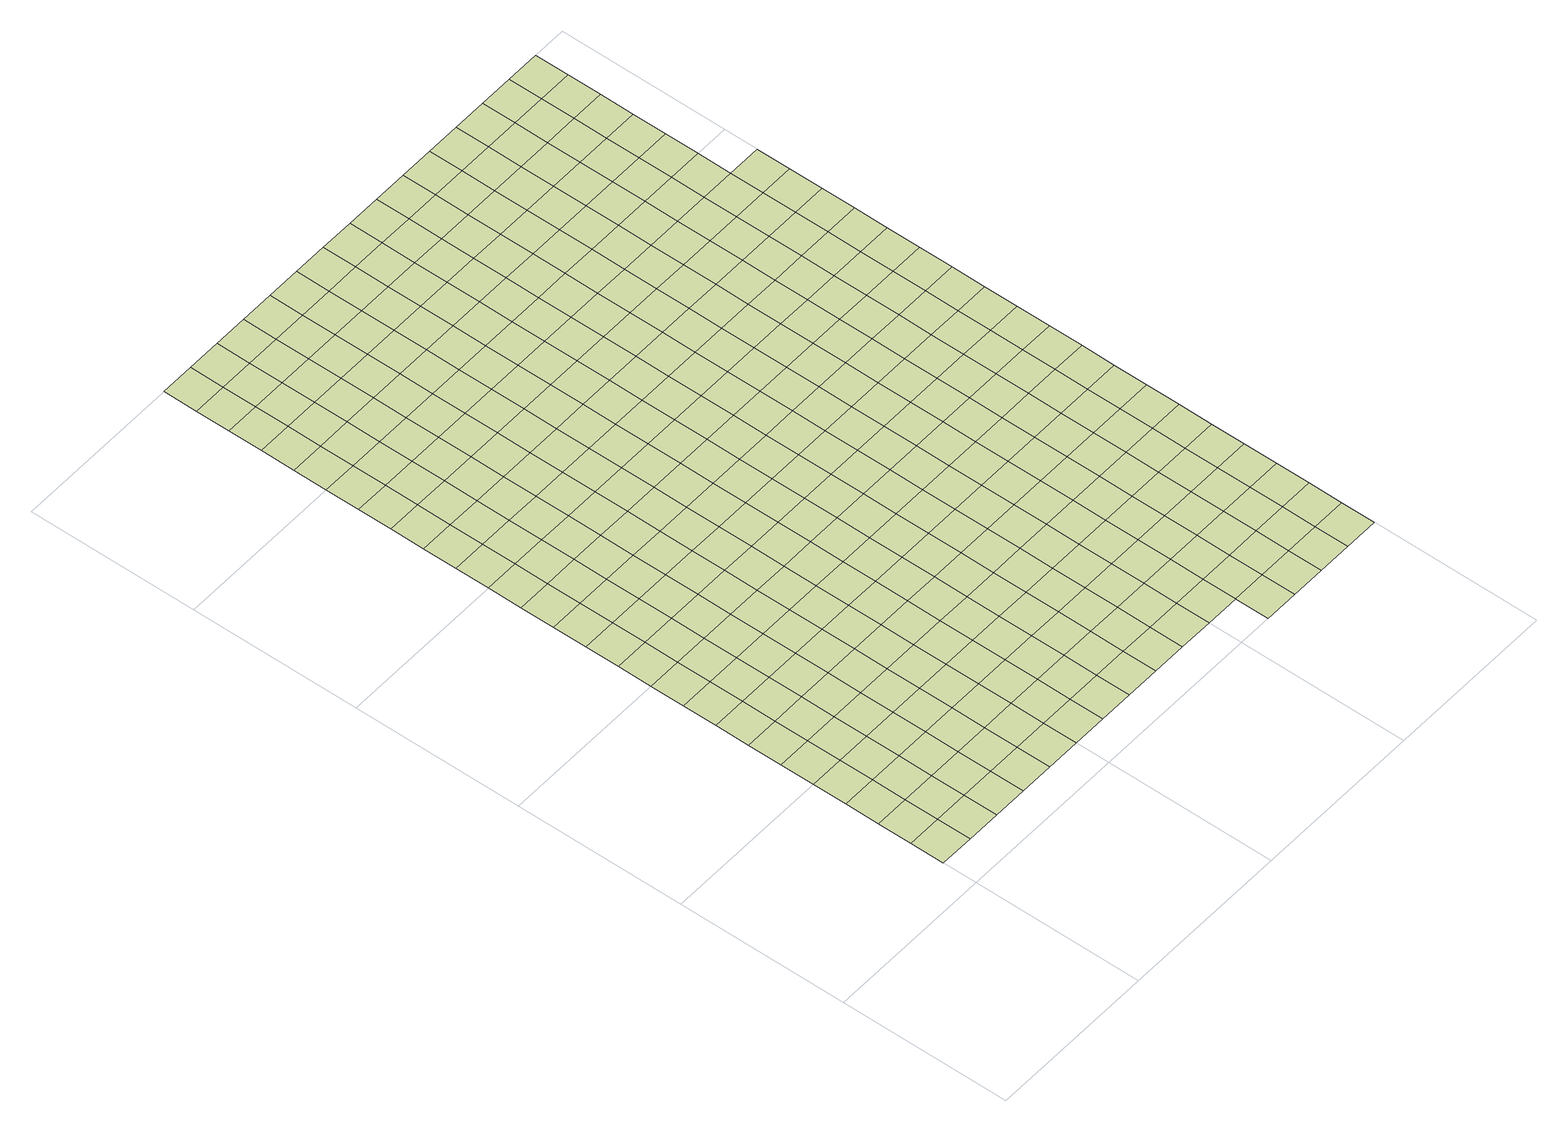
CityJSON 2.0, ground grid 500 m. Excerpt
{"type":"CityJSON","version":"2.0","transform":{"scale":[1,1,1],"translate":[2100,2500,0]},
"CityObjects":{
"landuse1":{"type":"LandUse","geometry":[{"type":"MultiSurface","lod":"2","boundaries":[[[0,1,2,3]]]}]},
"landuse2":{"type":"LandUse","geometry":[{"type":"MultiSurface","lod":"2","boundaries":[[[3,2,4,5]]]}]},
"landuse3":{"type":"LandUse","geometry":[{"type":"MultiSurface","lod":"2","boundaries":[[[5,4,6,7]]]}]},
"landuse4":{"type":"LandUse","geometry":[{"type":"MultiSurface","lod":"2","boundaries":[[[7,6,8,9]]]}]},
"landuse5":{"type":"LandUse","geometry":[{"type":"MultiSurface","lod":"2","boundaries":[[[1,10,11,2]]]}]},
"landuse6":{"type":"LandUse","geometry":[{"type":"MultiSurface","lod":"2","boundaries":[[[9,8,12,13]]]}]},
"landuse7":{"type":"LandUse","geometry":[{"type":"MultiSurface","lod":"2","boundaries":[[[2,11,14,4]]]}]},
"landuse8":{"type":"LandUse","geometry":[{"type":"MultiSurface","lod":"2","boundaries":[[[13,12,15,16]]]}]},
"landuse9":{"type":"LandUse","geometry":[{"type":"MultiSurface","lod":"2","boundaries":[[[4,14,17,6]]]}]},
"landuse10":{"type":"LandUse","geometry":[{"type":"MultiSurface","lod":"2","boundaries":[[[16,15,18,19]]]}]},
"landuse11":{"type":"LandUse","geometry":[{"type":"MultiSurface","lod":"2","boundaries":[[[6,17,20,8]]]}]},
"landuse12":{"type":"LandUse","geometry":[{"type":"MultiSurface","lod":"2","boundaries":[[[10,21,22,11]]]}]},
"landuse13":{"type":"LandUse","geometry":[{"type":"MultiSurface","lod":"2","boundaries":[[[19,18,23,24]]]}]},
"landuse14":{"type":"LandUse","geometry":[{"type":"MultiSurface","lod":"2","boundaries":[[[8,20,25,12]]]}]},
"landuse15":{"type":"LandUse","geometry":[{"type":"MultiSurface","lod":"2","boundaries":[[[11,22,26,14]]]}]},
"landuse16":{"type":"LandUse","geometry":[{"type":"MultiSurface","lod":"2","boundaries":[[[24,23,27,28]]]}]},
"landuse17":{"type":"LandUse","geometry":[{"type":"MultiSurface","lod":"2","boundaries":[[[12,25,29,15]]]}]},
"landuse18":{"type":"LandUse","geometry":[{"type":"MultiSurface","lod":"2","boundaries":[[[14,26,30,17]]]}]},
"landuse19":{"type":"LandUse","geometry":[{"type":"MultiSurface","lod":"2","boundaries":[[[28,27,31,32]]]}]},
"landuse20":{"type":"LandUse","geometry":[{"type":"MultiSurface","lod":"2","boundaries":[[[15,29,33,18]]]}]},
"landuse21":{"type":"LandUse","geometry":[{"type":"MultiSurface","lod":"2","boundaries":[[[17,30,34,20]]]}]},
"landuse22":{"type":"LandUse","geometry":[{"type":"MultiSurface","lod":"2","boundaries":[[[32,31,35,36]]]}]},
"landuse23":{"type":"LandUse","geometry":[{"type":"MultiSurface","lod":"2","boundaries":[[[21,37,38,22]]]}]},
"landuse24":{"type":"LandUse","geometry":[{"type":"MultiSurface","lod":"2","boundaries":[[[18,33,39,23]]]}]},
"landuse25":{"type":"LandUse","geometry":[{"type":"MultiSurface","lod":"2","boundaries":[[[20,34,40,25]]]}]},
"landuse26":{"type":"LandUse","geometry":[{"type":"MultiSurface","lod":"2","boundaries":[[[36,35,41,42]]]}]},
"landuse27":{"type":"LandUse","geometry":[{"type":"MultiSurface","lod":"2","boundaries":[[[22,38,43,26]]]}]},
"landuse28":{"type":"LandUse","geometry":[{"type":"MultiSurface","lod":"2","boundaries":[[[23,39,44,27]]]}]},
"landuse29":{"type":"LandUse","geometry":[{"type":"MultiSurface","lod":"2","boundaries":[[[25,40,45,29]]]}]},
"landuse30":{"type":"LandUse","geometry":[{"type":"MultiSurface","lod":"2","boundaries":[[[42,41,46,47]]]}]},
"landuse31":{"type":"LandUse","geometry":[{"type":"MultiSurface","lod":"2","boundaries":[[[26,43,48,30]]]}]},
"landuse32":{"type":"LandUse","geometry":[{"type":"MultiSurface","lod":"2","boundaries":[[[27,44,49,31]]]}]},
"landuse33":{"type":"LandUse","geometry":[{"type":"MultiSurface","lod":"2","boundaries":[[[29,45,50,33]]]}]},
"landuse34":{"type":"LandUse","geometry":[{"type":"MultiSurface","lod":"2","boundaries":[[[47,46,51,52]]]}]},
"landuse35":{"type":"LandUse","geometry":[{"type":"MultiSurface","lod":"2","boundaries":[[[30,48,53,34]]]}]},
"landuse36":{"type":"LandUse","geometry":[{"type":"MultiSurface","lod":"2","boundaries":[[[31,49,54,35]]]}]},
"landuse37":{"type":"LandUse","geometry":[{"type":"MultiSurface","lod":"2","boundaries":[[[37,55,56,38]]]}]},
"landuse38":{"type":"LandUse","geometry":[{"type":"MultiSurface","lod":"2","boundaries":[[[33,50,57,39]]]}]},
"landuse39":{"type":"LandUse","geometry":[{"type":"MultiSurface","lod":"2","boundaries":[[[52,51,58,59]]]}]},
"landuse40":{"type":"LandUse","geometry":[{"type":"MultiSurface","lod":"2","boundaries":[[[34,53,60,40]]]}]},
"landuse41":{"type":"LandUse","geometry":[{"type":"MultiSurface","lod":"2","boundaries":[[[35,54,61,41]]]}]},
"landuse42":{"type":"LandUse","geometry":[{"type":"MultiSurface","lod":"2","boundaries":[[[38,56,62,43]]]}]},
"landuse43":{"type":"LandUse","geometry":[{"type":"MultiSurface","lod":"2","boundaries":[[[39,57,63,44]]]}]},
"landuse44":{"type":"LandUse","geometry":[{"type":"MultiSurface","lod":"2","boundaries":[[[59,58,64,65]]]}]},
"landuse45":{"type":"LandUse","geometry":[{"type":"MultiSurface","lod":"2","boundaries":[[[40,60,66,45]]]}]},
"landuse46":{"type":"LandUse","geometry":[{"type":"MultiSurface","lod":"2","boundaries":[[[41,61,67,46]]]}]},
"landuse47":{"type":"LandUse","geometry":[{"type":"MultiSurface","lod":"2","boundaries":[[[43,62,68,48]]]}]},
"landuse48":{"type":"LandUse","geometry":[{"type":"MultiSurface","lod":"2","boundaries":[[[44,63,69,49]]]}]},
"landuse49":{"type":"LandUse","geometry":[{"type":"MultiSurface","lod":"2","boundaries":[[[65,64,70,71]]]}]},
"landuse50":{"type":"LandUse","geometry":[{"type":"MultiSurface","lod":"2","boundaries":[[[45,66,72,50]]]}]},
"landuse51":{"type":"LandUse","geometry":[{"type":"MultiSurface","lod":"2","boundaries":[[[46,67,73,51]]]}]},
"landuse52":{"type":"LandUse","geometry":[{"type":"MultiSurface","lod":"2","boundaries":[[[48,68,74,53]]]}]},
"landuse53":{"type":"LandUse","geometry":[{"type":"MultiSurface","lod":"2","boundaries":[[[49,69,75,54]]]}]},
"landuse54":{"type":"LandUse","geometry":[{"type":"MultiSurface","lod":"2","boundaries":[[[55,76,77,56]]]}]},
"landuse55":{"type":"LandUse","geometry":[{"type":"MultiSurface","lod":"2","boundaries":[[[71,70,78,79]]]}]},
"landuse56":{"type":"LandUse","geometry":[{"type":"MultiSurface","lod":"2","boundaries":[[[50,72,80,57]]]}]},
"landuse57":{"type":"LandUse","geometry":[{"type":"MultiSurface","lod":"2","boundaries":[[[51,73,81,58]]]}]},
"landuse58":{"type":"LandUse","geometry":[{"type":"MultiSurface","lod":"2","boundaries":[[[53,74,82,60]]]}]},
"landuse59":{"type":"LandUse","geometry":[{"type":"MultiSurface","lod":"2","boundaries":[[[54,75,83,61]]]}]},
"landuse60":{"type":"LandUse","geometry":[{"type":"MultiSurface","lod":"2","boundaries":[[[56,77,84,62]]]}]},
"landuse61":{"type":"LandUse","geometry":[{"type":"MultiSurface","lod":"2","boundaries":[[[79,78,85,86]]]}]},
"landuse62":{"type":"LandUse","geometry":[{"type":"MultiSurface","lod":"2","boundaries":[[[57,80,87,63]]]}]},
"landuse63":{"type":"LandUse","geometry":[{"type":"MultiSurface","lod":"2","boundaries":[[[58,81,88,64]]]}]},
"landuse64":{"type":"LandUse","geometry":[{"type":"MultiSurface","lod":"2","boundaries":[[[60,82,89,66]]]}]},
"landuse65":{"type":"LandUse","geometry":[{"type":"MultiSurface","lod":"2","boundaries":[[[61,83,90,67]]]}]},
"landuse66":{"type":"LandUse","geometry":[{"type":"MultiSurface","lod":"2","boundaries":[[[62,84,91,68]]]}]},
"landuse67":{"type":"LandUse","geometry":[{"type":"MultiSurface","lod":"2","boundaries":[[[86,85,92,93]]]}]},
"landuse68":{"type":"LandUse","geometry":[{"type":"MultiSurface","lod":"2","boundaries":[[[63,87,94,69]]]}]},
"landuse69":{"type":"LandUse","geometry":[{"type":"MultiSurface","lod":"2","boundaries":[[[64,88,95,70]]]}]},
"landuse70":{"type":"LandUse","geometry":[{"type":"MultiSurface","lod":"2","boundaries":[[[66,89,96,72]]]}]},
"landuse71":{"type":"LandUse","geometry":[{"type":"MultiSurface","lod":"2","boundaries":[[[67,90,97,73]]]}]},
"landuse72":{"type":"LandUse","geometry":[{"type":"MultiSurface","lod":"2","boundaries":[[[68,91,98,74]]]}]},
"landuse73":{"type":"LandUse","geometry":[{"type":"MultiSurface","lod":"2","boundaries":[[[93,92,99,100]]]}]},
"landuse74":{"type":"LandUse","geometry":[{"type":"MultiSurface","lod":"2","boundaries":[[[69,94,101,75]]]}]},
"landuse75":{"type":"LandUse","geometry":[{"type":"MultiSurface","lod":"2","boundaries":[[[76,102,103,77]]]}]},
"landuse76":{"type":"LandUse","geometry":[{"type":"MultiSurface","lod":"2","boundaries":[[[70,95,104,78]]]}]},
"landuse77":{"type":"LandUse","geometry":[{"type":"MultiSurface","lod":"2","boundaries":[[[72,96,105,80]]]}]},
"landuse78":{"type":"LandUse","geometry":[{"type":"MultiSurface","lod":"2","boundaries":[[[73,97,106,81]]]}]},
"landuse79":{"type":"LandUse","geometry":[{"type":"MultiSurface","lod":"2","boundaries":[[[74,98,107,82]]]}]},
"landuse80":{"type":"LandUse","geometry":[{"type":"MultiSurface","lod":"2","boundaries":[[[100,99,108,109]]]}]},
"landuse81":{"type":"LandUse","geometry":[{"type":"MultiSurface","lod":"2","boundaries":[[[75,101,110,83]]]}]},
"landuse82":{"type":"LandUse","geometry":[{"type":"MultiSurface","lod":"2","boundaries":[[[77,103,111,84]]]}]},
"landuse83":{"type":"LandUse","geometry":[{"type":"MultiSurface","lod":"2","boundaries":[[[78,104,112,85]]]}]},
"landuse84":{"type":"LandUse","geometry":[{"type":"MultiSurface","lod":"2","boundaries":[[[80,105,113,87]]]}]},
"landuse85":{"type":"LandUse","geometry":[{"type":"MultiSurface","lod":"2","boundaries":[[[81,106,114,88]]]}]},
"landuse86":{"type":"LandUse","geometry":[{"type":"MultiSurface","lod":"2","boundaries":[[[82,107,115,89]]]}]},
"landuse87":{"type":"LandUse","geometry":[{"type":"MultiSurface","lod":"2","boundaries":[[[109,108,116,117]]]}]},
"landuse88":{"type":"LandUse","geometry":[{"type":"MultiSurface","lod":"2","boundaries":[[[83,110,118,90]]]}]},
"landuse89":{"type":"LandUse","geometry":[{"type":"MultiSurface","lod":"2","boundaries":[[[84,111,119,91]]]}]},
"landuse90":{"type":"LandUse","geometry":[{"type":"MultiSurface","lod":"2","boundaries":[[[85,112,120,92]]]}]},
"landuse91":{"type":"LandUse","geometry":[{"type":"MultiSurface","lod":"2","boundaries":[[[87,113,121,94]]]}]},
"landuse92":{"type":"LandUse","geometry":[{"type":"MultiSurface","lod":"2","boundaries":[[[88,114,122,95]]]}]},
"landuse93":{"type":"LandUse","geometry":[{"type":"MultiSurface","lod":"2","boundaries":[[[89,115,123,96]]]}]},
"landuse94":{"type":"LandUse","geometry":[{"type":"MultiSurface","lod":"2","boundaries":[[[117,116,124,125]]]}]},
"landuse95":{"type":"LandUse","geometry":[{"type":"MultiSurface","lod":"2","boundaries":[[[90,118,126,97]]]}]},
"landuse96":{"type":"LandUse","geometry":[{"type":"MultiSurface","lod":"2","boundaries":[[[91,119,127,98]]]}]},
"landuse97":{"type":"LandUse","geometry":[{"type":"MultiSurface","lod":"2","boundaries":[[[92,120,128,99]]]}]},
"landuse98":{"type":"LandUse","geometry":[{"type":"MultiSurface","lod":"2","boundaries":[[[94,121,129,101]]]}]},
"landuse99":{"type":"LandUse","geometry":[{"type":"MultiSurface","lod":"2","boundaries":[[[102,130,131,103]]]}]},
"landuse100":{"type":"LandUse","geometry":[{"type":"MultiSurface","lod":"2","boundaries":[[[95,122,132,104]]]}]},
"landuse101":{"type":"LandUse","geometry":[{"type":"MultiSurface","lod":"2","boundaries":[[[96,123,133,105]]]}]},
"landuse102":{"type":"LandUse","geometry":[{"type":"MultiSurface","lod":"2","boundaries":[[[97,126,134,106]]]}]},
"landuse103":{"type":"LandUse","geometry":[{"type":"MultiSurface","lod":"2","boundaries":[[[98,127,135,107]]]}]},
"landuse104":{"type":"LandUse","geometry":[{"type":"MultiSurface","lod":"2","boundaries":[[[99,128,136,108]]]}]},
"landuse105":{"type":"LandUse","geometry":[{"type":"MultiSurface","lod":"2","boundaries":[[[101,129,137,110]]]}]},
"landuse106":{"type":"LandUse","geometry":[{"type":"MultiSurface","lod":"2","boundaries":[[[103,131,138,111]]]}]},
"landuse107":{"type":"LandUse","geometry":[{"type":"MultiSurface","lod":"2","boundaries":[[[104,132,139,112]]]}]},
"landuse108":{"type":"LandUse","geometry":[{"type":"MultiSurface","lod":"2","boundaries":[[[105,133,140,113]]]}]},
"landuse109":{"type":"LandUse","geometry":[{"type":"MultiSurface","lod":"2","boundaries":[[[106,134,141,114]]]}]},
"landuse110":{"type":"LandUse","geometry":[{"type":"MultiSurface","lod":"2","boundaries":[[[107,135,142,115]]]}]},
"landuse111":{"type":"LandUse","geometry":[{"type":"MultiSurface","lod":"2","boundaries":[[[108,136,143,116]]]}]},
"landuse112":{"type":"LandUse","geometry":[{"type":"MultiSurface","lod":"2","boundaries":[[[110,137,144,118]]]}]},
"landuse113":{"type":"LandUse","geometry":[{"type":"MultiSurface","lod":"2","boundaries":[[[111,138,145,119]]]}]},
"landuse114":{"type":"LandUse","geometry":[{"type":"MultiSurface","lod":"2","boundaries":[[[112,139,146,120]]]}]},
"landuse115":{"type":"LandUse","geometry":[{"type":"MultiSurface","lod":"2","boundaries":[[[113,140,147,121]]]}]},
"landuse116":{"type":"LandUse","geometry":[{"type":"MultiSurface","lod":"2","boundaries":[[[114,141,148,122]]]}]},
"landuse117":{"type":"LandUse","geometry":[{"type":"MultiSurface","lod":"2","boundaries":[[[115,142,149,123]]]}]},
"landuse118":{"type":"LandUse","geometry":[{"type":"MultiSurface","lod":"2","boundaries":[[[116,143,150,124]]]}]},
"landuse119":{"type":"LandUse","geometry":[{"type":"MultiSurface","lod":"2","boundaries":[[[118,144,151,126]]]}]},
"landuse120":{"type":"LandUse","geometry":[{"type":"MultiSurface","lod":"2","boundaries":[[[119,145,152,127]]]}]},
"landuse121":{"type":"LandUse","geometry":[{"type":"MultiSurface","lod":"2","boundaries":[[[120,146,153,128]]]}]},
"landuse122":{"type":"LandUse","geometry":[{"type":"MultiSurface","lod":"2","boundaries":[[[121,147,154,129]]]}]},
"landuse123":{"type":"LandUse","geometry":[{"type":"MultiSurface","lod":"2","boundaries":[[[130,155,156,131]]]}]},
"landuse124":{"type":"LandUse","geometry":[{"type":"MultiSurface","lod":"2","boundaries":[[[122,148,157,132]]]}]},
"landuse125":{"type":"LandUse","geometry":[{"type":"MultiSurface","lod":"2","boundaries":[[[123,149,158,133]]]}]},
"landuse126":{"type":"LandUse","geometry":[{"type":"MultiSurface","lod":"2","boundaries":[[[126,151,159,134]]]}]},
"landuse127":{"type":"LandUse","geometry":[{"type":"MultiSurface","lod":"2","boundaries":[[[127,152,160,135]]]}]},
"landuse128":{"type":"LandUse","geometry":[{"type":"MultiSurface","lod":"2","boundaries":[[[128,153,161,136]]]}]},
"landuse129":{"type":"LandUse","geometry":[{"type":"MultiSurface","lod":"2","boundaries":[[[129,154,162,137]]]}]},
"landuse130":{"type":"LandUse","geometry":[{"type":"MultiSurface","lod":"2","boundaries":[[[131,156,163,138]]]}]},
"landuse131":{"type":"LandUse","geometry":[{"type":"MultiSurface","lod":"2","boundaries":[[[132,157,164,139]]]}]},
"landuse132":{"type":"LandUse","geometry":[{"type":"MultiSurface","lod":"2","boundaries":[[[133,158,165,140]]]}]},
"landuse133":{"type":"LandUse","geometry":[{"type":"MultiSurface","lod":"2","boundaries":[[[134,159,166,141]]]}]},
"landuse134":{"type":"LandUse","geometry":[{"type":"MultiSurface","lod":"2","boundaries":[[[135,160,167,142]]]}]},
"landuse135":{"type":"LandUse","geometry":[{"type":"MultiSurface","lod":"2","boundaries":[[[136,161,168,143]]]}]},
"landuse136":{"type":"LandUse","geometry":[{"type":"MultiSurface","lod":"2","boundaries":[[[137,162,169,144]]]}]},
"landuse137":{"type":"LandUse","geometry":[{"type":"MultiSurface","lod":"2","boundaries":[[[138,163,170,145]]]}]},
"landuse138":{"type":"LandUse","geometry":[{"type":"MultiSurface","lod":"2","boundaries":[[[139,164,171,146]]]}]},
"landuse139":{"type":"LandUse","geometry":[{"type":"MultiSurface","lod":"2","boundaries":[[[140,165,172,147]]]}]},
"landuse140":{"type":"LandUse","geometry":[{"type":"MultiSurface","lod":"2","boundaries":[[[141,166,173,148]]]}]},
"landuse141":{"type":"LandUse","geometry":[{"type":"MultiSurface","lod":"2","boundaries":[[[142,167,174,149]]]}]},
"landuse142":{"type":"LandUse","geometry":[{"type":"MultiSurface","lod":"2","boundaries":[[[143,168,175,150]]]}]},
"landuse143":{"type":"LandUse","geometry":[{"type":"MultiSurface","lod":"2","boundaries":[[[144,169,176,151]]]}]},
"landuse144":{"type":"LandUse","geometry":[{"type":"MultiSurface","lod":"2","boundaries":[[[145,170,177,152]]]}]},
"landuse145":{"type":"LandUse","geometry":[{"type":"MultiSurface","lod":"2","boundaries":[[[146,171,178,153]]]}]},
"landuse146":{"type":"LandUse","geometry":[{"type":"MultiSurface","lod":"2","boundaries":[[[147,172,179,154]]]}]},
"landuse147":{"type":"LandUse","geometry":[{"type":"MultiSurface","lod":"2","boundaries":[[[155,180,181,156]]]}]},
"landuse148":{"type":"LandUse","geometry":[{"type":"MultiSurface","lod":"2","boundaries":[[[148,173,182,157]]]}]},
"landuse149":{"type":"LandUse","geometry":[{"type":"MultiSurface","lod":"2","boundaries":[[[149,174,183,158]]]}]},
"landuse150":{"type":"LandUse","geometry":[{"type":"MultiSurface","lod":"2","boundaries":[[[151,176,184,159]]]}]},
"landuse151":{"type":"LandUse","geometry":[{"type":"MultiSurface","lod":"2","boundaries":[[[152,177,185,160]]]}]},
"landuse152":{"type":"LandUse","geometry":[{"type":"MultiSurface","lod":"2","boundaries":[[[153,178,186,161]]]}]},
"landuse153":{"type":"LandUse","geometry":[{"type":"MultiSurface","lod":"2","boundaries":[[[154,179,187,162]]]}]},
"landuse154":{"type":"LandUse","geometry":[{"type":"MultiSurface","lod":"2","boundaries":[[[156,181,188,163]]]}]},
"landuse155":{"type":"LandUse","geometry":[{"type":"MultiSurface","lod":"2","boundaries":[[[157,182,189,164]]]}]},
"landuse156":{"type":"LandUse","geometry":[{"type":"MultiSurface","lod":"2","boundaries":[[[158,183,190,165]]]}]},
"landuse157":{"type":"LandUse","geometry":[{"type":"MultiSurface","lod":"2","boundaries":[[[159,184,191,166]]]}]},
"landuse158":{"type":"LandUse","geometry":[{"type":"MultiSurface","lod":"2","boundaries":[[[160,185,192,167]]]}]},
"landuse159":{"type":"LandUse","geometry":[{"type":"MultiSurface","lod":"2","boundaries":[[[161,186,193,168]]]}]},
"landuse160":{"type":"LandUse","geometry":[{"type":"MultiSurface","lod":"2","boundaries":[[[162,187,194,169]]]}]},
"landuse161":{"type":"LandUse","geometry":[{"type":"MultiSurface","lod":"2","boundaries":[[[163,188,195,170]]]}]},
"landuse162":{"type":"LandUse","geometry":[{"type":"MultiSurface","lod":"2","boundaries":[[[164,189,196,171]]]}]},
"landuse163":{"type":"LandUse","geometry":[{"type":"MultiSurface","lod":"2","boundaries":[[[165,190,197,172]]]}]},
"landuse164":{"type":"LandUse","geometry":[{"type":"MultiSurface","lod":"2","boundaries":[[[166,191,198,173]]]}]},
"landuse165":{"type":"LandUse","geometry":[{"type":"MultiSurface","lod":"2","boundaries":[[[167,192,199,174]]]}]},
"landuse166":{"type":"LandUse","geometry":[{"type":"MultiSurface","lod":"2","boundaries":[[[168,193,200,175]]]}]},
"landuse167":{"type":"LandUse","geometry":[{"type":"MultiSurface","lod":"2","boundaries":[[[169,194,201,176]]]}]},
"landuse168":{"type":"LandUse","geometry":[{"type":"MultiSurface","lod":"2","boundaries":[[[170,195,202,177]]]}]},
"landuse169":{"type":"LandUse","geometry":[{"type":"MultiSurface","lod":"2","boundaries":[[[171,196,203,178]]]}]},
"landuse170":{"type":"LandUse","geometry":[{"type":"MultiSurface","lod":"2","boundaries":[[[172,197,204,179]]]}]},
"landuse171":{"type":"LandUse","geometry":[{"type":"MultiSurface","lod":"2","boundaries":[[[180,205,206,181]]]}]},
"landuse172":{"type":"LandUse","geometry":[{"type":"MultiSurface","lod":"2","boundaries":[[[173,198,207,182]]]}]},
"landuse173":{"type":"LandUse","geometry":[{"type":"MultiSurface","lod":"2","boundaries":[[[174,199,208,183]]]}]},
"landuse174":{"type":"LandUse","geometry":[{"type":"MultiSurface","lod":"2","boundaries":[[[176,201,209,184]]]}]},
"landuse175":{"type":"LandUse","geometry":[{"type":"MultiSurface","lod":"2","boundaries":[[[177,202,210,185]]]}]},
"landuse176":{"type":"LandUse","geometry":[{"type":"MultiSurface","lod":"2","boundaries":[[[178,203,211,186]]]}]},
"landuse177":{"type":"LandUse","geometry":[{"type":"MultiSurface","lod":"2","boundaries":[[[179,204,212,187]]]}]},
"landuse178":{"type":"LandUse","geometry":[{"type":"MultiSurface","lod":"2","boundaries":[[[181,206,213,188]]]}]},
"landuse179":{"type":"LandUse","geometry":[{"type":"MultiSurface","lod":"2","boundaries":[[[182,207,214,189]]]}]},
"landuse180":{"type":"LandUse","geometry":[{"type":"MultiSurface","lod":"2","boundaries":[[[183,208,215,190]]]}]},
"landuse181":{"type":"LandUse","geometry":[{"type":"MultiSurface","lod":"2","boundaries":[[[184,209,216,191]]]}]},
"landuse182":{"type":"LandUse","geometry":[{"type":"MultiSurface","lod":"2","boundaries":[[[185,210,217,192]]]}]},
"landuse183":{"type":"LandUse","geometry":[{"type":"MultiSurface","lod":"2","boundaries":[[[186,211,218,193]]]}]},
"landuse184":{"type":"LandUse","geometry":[{"type":"MultiSurface","lod":"2","boundaries":[[[187,212,219,194]]]}]},
"landuse185":{"type":"LandUse","geometry":[{"type":"MultiSurface","lod":"2","boundaries":[[[188,213,220,195]]]}]},
"landuse186":{"type":"LandUse","geometry":[{"type":"MultiSurface","lod":"2","boundaries":[[[189,214,221,196]]]}]},
"landuse187":{"type":"LandUse","geometry":[{"type":"MultiSurface","lod":"2","boundaries":[[[190,215,222,197]]]}]},
"landuse188":{"type":"LandUse","geometry":[{"type":"MultiSurface","lod":"2","boundaries":[[[223,224,225,205]]]}]},
"landuse189":{"type":"LandUse","geometry":[{"type":"MultiSurface","lod":"2","boundaries":[[[191,216,226,198]]]}]},
"landuse190":{"type":"LandUse","geometry":[{"type":"MultiSurface","lod":"2","boundaries":[[[192,217,227,199]]]}]},
"landuse191":{"type":"LandUse","geometry":[{"type":"MultiSurface","lod":"2","boundaries":[[[193,218,228,200]]]}]},
"landuse192":{"type":"LandUse","geometry":[{"type":"MultiSurface","lod":"2","boundaries":[[[194,219,229,201]]]}]},
"landuse193":{"type":"LandUse","geometry":[{"type":"MultiSurface","lod":"2","boundaries":[[[195,220,230,202]]]}]},
"landuse194":{"type":"LandUse","geometry":[{"type":"MultiSurface","lod":"2","boundaries":[[[196,221,231,203]]]}]},
"landuse195":{"type":"LandUse","geometry":[{"type":"MultiSurface","lod":"2","boundaries":[[[197,222,232,204]]]}]},
"landuse196":{"type":"LandUse","geometry":[{"type":"MultiSurface","lod":"2","boundaries":[[[205,225,233,206]]]}]},
"landuse197":{"type":"LandUse","geometry":[{"type":"MultiSurface","lod":"2","boundaries":[[[198,226,234,207]]]}]},
"landuse198":{"type":"LandUse","geometry":[{"type":"MultiSurface","lod":"2","boundaries":[[[199,227,235,208]]]}]},
"landuse199":{"type":"LandUse","geometry":[{"type":"MultiSurface","lod":"2","boundaries":[[[201,229,236,209]]]}]},
"landuse200":{"type":"LandUse","geometry":[{"type":"MultiSurface","lod":"2","boundaries":[[[202,230,237,210]]]}]},
"landuse201":{"type":"LandUse","geometry":[{"type":"MultiSurface","lod":"2","boundaries":[[[203,231,238,211]]]}]},
"landuse202":{"type":"LandUse","geometry":[{"type":"MultiSurface","lod":"2","boundaries":[[[204,232,239,212]]]}]},
"landuse203":{"type":"LandUse","geometry":[{"type":"MultiSurface","lod":"2","boundaries":[[[206,233,240,213]]]}]},
"landuse204":{"type":"LandUse","geometry":[{"type":"MultiSurface","lod":"2","boundaries":[[[207,234,241,214]]]}]},
"landuse205":{"type":"LandUse","geometry":[{"type":"MultiSurface","lod":"2","boundaries":[[[208,235,242,215]]]}]},
"landuse206":{"type":"LandUse","geometry":[{"type":"MultiSurface","lod":"2","boundaries":[[[209,236,243,216]]]}]},
"landuse207":{"type":"LandUse","geometry":[{"type":"MultiSurface","lod":"2","boundaries":[[[210,237,244,217]]]}]},
"landuse208":{"type":"LandUse","geometry":[{"type":"MultiSurface","lod":"2","boundaries":[[[211,238,245,218]]]}]},
"landuse209":{"type":"LandUse","geometry":[{"type":"MultiSurface","lod":"2","boundaries":[[[212,239,246,219]]]}]},
"landuse210":{"type":"LandUse","geometry":[{"type":"MultiSurface","lod":"2","boundaries":[[[213,240,247,220]]]}]},
"landuse211":{"type":"LandUse","geometry":[{"type":"MultiSurface","lod":"2","boundaries":[[[214,241,248,221]]]}]},
"landuse212":{"type":"LandUse","geometry":[{"type":"MultiSurface","lod":"2","boundaries":[[[215,242,249,222]]]}]},
"landuse213":{"type":"LandUse","geometry":[{"type":"MultiSurface","lod":"2","boundaries":[[[224,250,251,225]]]}]},
"landuse214":{"type":"LandUse","geometry":[{"type":"MultiSurface","lod":"2","boundaries":[[[216,243,252,226]]]}]},
"landuse215":{"type":"LandUse","geometry":[{"type":"MultiSurface","lod":"2","boundaries":[[[217,244,253,227]]]}]},
"landuse216":{"type":"LandUse","geometry":[{"type":"MultiSurface","lod":"2","boundaries":[[[218,245,254,228]]]}]},
"landuse217":{"type":"LandUse","geometry":[{"type":"MultiSurface","lod":"2","boundaries":[[[219,246,255,229]]]}]},
"landuse218":{"type":"LandUse","geometry":[{"type":"MultiSurface","lod":"2","boundaries":[[[220,247,256,230]]]}]},
"landuse219":{"type":"LandUse","geometry":[{"type":"MultiSurface","lod":"2","boundaries":[[[221,248,257,231]]]}]},
"landuse220":{"type":"LandUse","geometry":[{"type":"MultiSurface","lod":"2","boundaries":[[[222,249,258,232]]]}]},
"landuse221":{"type":"LandUse","geometry":[{"type":"MultiSurface","lod":"2","boundaries":[[[225,251,259,233]]]}]},
"landuse222":{"type":"LandUse","geometry":[{"type":"MultiSurface","lod":"2","boundaries":[[[226,252,260,234]]]}]},
"landuse223":{"type":"LandUse","geometry":[{"type":"MultiSurface","lod":"2","boundaries":[[[227,253,261,235]]]}]},
"landuse224":{"type":"LandUse","geometry":[{"type":"MultiSurface","lod":"2","boundaries":[[[229,255,262,236]]]}]},
"landuse225":{"type":"LandUse","geometry":[{"type":"MultiSurface","lod":"2","boundaries":[[[230,256,263,237]]]}]},
"landuse226":{"type":"LandUse","geometry":[{"type":"MultiSurface","lod":"2","boundaries":[[[231,257,264,238]]]}]},
"landuse227":{"type":"LandUse","geometry":[{"type":"MultiSurface","lod":"2","boundaries":[[[232,258,265,239]]]}]},
"landuse228":{"type":"LandUse","geometry":[{"type":"MultiSurface","lod":"2","boundaries":[[[233,259,266,240]]]}]},
"landuse229":{"type":"LandUse","geometry":[{"type":"MultiSurface","lod":"2","boundaries":[[[234,260,267,241]]]}]},
"landuse230":{"type":"LandUse","geometry":[{"type":"MultiSurface","lod":"2","boundaries":[[[235,261,268,242]]]}]},
"landuse231":{"type":"LandUse","geometry":[{"type":"MultiSurface","lod":"2","boundaries":[[[236,262,269,243]]]}]},
"landuse232":{"type":"LandUse","geometry":[{"type":"MultiSurface","lod":"2","boundaries":[[[237,263,270,244]]]}]},
"landuse233":{"type":"LandUse","geometry":[{"type":"MultiSurface","lod":"2","boundaries":[[[238,264,271,245]]]}]},
"landuse234":{"type":"LandUse","geometry":[{"type":"MultiSurface","lod":"2","boundaries":[[[239,265,272,246]]]}]},
"landuse235":{"type":"LandUse","geometry":[{"type":"MultiSurface","lod":"2","boundaries":[[[240,266,273,247]]]}]},
"landuse236":{"type":"LandUse","geometry":[{"type":"MultiSurface","lod":"2","boundaries":[[[241,267,274,248]]]}]},
"landuse237":{"type":"LandUse","geometry":[{"type":"MultiSurface","lod":"2","boundaries":[[[242,268,275,249]]]}]},
"landuse238":{"type":"LandUse","geometry":[{"type":"MultiSurface","lod":"2","boundaries":[[[250,276,277,251]]]}]},
"landuse239":{"type":"LandUse","geometry":[{"type":"MultiSurface","lod":"2","boundaries":[[[243,269,278,252]]]}]},
"landuse240":{"type":"LandUse","geometry":[{"type":"MultiSurface","lod":"2","boundaries":[[[244,270,279,253]]]}]},
"landuse241":{"type":"LandUse","geometry":[{"type":"MultiSurface","lod":"2","boundaries":[[[245,271,280,254]]]}]},
"landuse242":{"type":"LandUse","geometry":[{"type":"MultiSurface","lod":"2","boundaries":[[[246,272,281,255]]]}]},
"landuse243":{"type":"LandUse","geometry":[{"type":"MultiSurface","lod":"2","boundaries":[[[247,273,282,256]]]}]},
"landuse244":{"type":"LandUse","geometry":[{"type":"MultiSurface","lod":"2","boundaries":[[[248,274,283,257]]]}]},
"landuse245":{"type":"LandUse","geometry":[{"type":"MultiSurface","lod":"2","boundaries":[[[249,275,284,258]]]}]},
"landuse246":{"type":"LandUse","geometry":[{"type":"MultiSurface","lod":"2","boundaries":[[[251,277,285,259]]]}]},
"landuse247":{"type":"LandUse","geometry":[{"type":"MultiSurface","lod":"2","boundaries":[[[252,278,286,260]]]}]},
"landuse248":{"type":"LandUse","geometry":[{"type":"MultiSurface","lod":"2","boundaries":[[[253,279,287,261]]]}]},
"landuse249":{"type":"LandUse","geometry":[{"type":"MultiSurface","lod":"2","boundaries":[[[255,281,288,262]]]}]},
"landuse250":{"type":"LandUse","geometry":[{"type":"MultiSurface","lod":"2","boundaries":[[[256,282,289,263]]]}]},
"landuse251":{"type":"LandUse","geometry":[{"type":"MultiSurface","lod":"2","boundaries":[[[257,283,290,264]]]}]},
"landuse252":{"type":"LandUse","geometry":[{"type":"MultiSurface","lod":"2","boundaries":[[[258,284,291,265]]]}]},
"landuse253":{"type":"LandUse","geometry":[{"type":"MultiSurface","lod":"2","boundaries":[[[259,285,292,266]]]}]},
"landuse254":{"type":"LandUse","geometry":[{"type":"MultiSurface","lod":"2","boundaries":[[[260,286,293,267]]]}]},
"landuse255":{"type":"LandUse","geometry":[{"type":"MultiSurface","lod":"2","boundaries":[[[261,287,294,268]]]}]},
"landuse256":{"type":"LandUse","geometry":[{"type":"MultiSurface","lod":"2","boundaries":[[[262,288,295,269]]]}]},
"landuse257":{"type":"LandUse","geometry":[{"type":"MultiSurface","lod":"2","boundaries":[[[263,289,296,270]]]}]},
"landuse258":{"type":"LandUse","geometry":[{"type":"MultiSurface","lod":"2","boundaries":[[[264,290,297,271]]]}]},
"landuse259":{"type":"LandUse","geometry":[{"type":"MultiSurface","lod":"2","boundaries":[[[265,291,298,272]]]}]},
"landuse260":{"type":"LandUse","geometry":[{"type":"MultiSurface","lod":"2","boundaries":[[[266,292,299,273]]]}]},
"landuse261":{"type":"LandUse","geometry":[{"type":"MultiSurface","lod":"2","boundaries":[[[267,293,300,274]]]}]},
"landuse262":{"type":"LandUse","geometry":[{"type":"MultiSurface","lod":"2","boundaries":[[[268,294,301,275]]]}]},
"landuse263":{"type":"LandUse","geometry":[{"type":"MultiSurface","lod":"2","boundaries":[[[276,302,303,277]]]}]},
"landuse264":{"type":"LandUse","geometry":[{"type":"MultiSurface","lod":"2","boundaries":[[[269,295,304,278]]]}]},
"landuse265":{"type":"LandUse","geometry":[{"type":"MultiSurface","lod":"2","boundaries":[[[270,296,305,279]]]}]},
"landuse266":{"type":"LandUse","geometry":[{"type":"MultiSurface","lod":"2","boundaries":[[[271,297,306,280]]]}]},
"landuse267":{"type":"LandUse","geometry":[{"type":"MultiSurface","lod":"2","boundaries":[[[272,298,307,281]]]}]},
"landuse268":{"type":"LandUse","geometry":[{"type":"MultiSurface","lod":"2","boundaries":[[[273,299,308,282]]]}]},
"landuse269":{"type":"LandUse","geometry":[{"type":"MultiSurface","lod":"2","boundaries":[[[274,300,309,283]]]}]},
"landuse270":{"type":"LandUse","geometry":[{"type":"MultiSurface","lod":"2","boundaries":[[[275,301,310,284]]]}]},
"landuse271":{"type":"LandUse","geometry":[{"type":"MultiSurface","lod":"2","boundaries":[[[277,303,311,285]]]}]},
"landuse272":{"type":"LandUse","geometry":[{"type":"MultiSurface","lod":"2","boundaries":[[[278,304,312,286]]]}]},
"landuse273":{"type":"LandUse","geometry":[{"type":"MultiSurface","lod":"2","boundaries":[[[279,305,313,287]]]}]},
"landuse274":{"type":"LandUse","geometry":[{"type":"MultiSurface","lod":"2","boundaries":[[[281,307,314,288]]]}]},
"landuse275":{"type":"LandUse","geometry":[{"type":"MultiSurface","lod":"2","boundaries":[[[282,308,315,289]]]}]},
"landuse276":{"type":"LandUse","geometry":[{"type":"MultiSurface","lod":"2","boundaries":[[[283,309,316,290]]]}]},
"landuse277":{"type":"LandUse","geometry":[{"type":"MultiSurface","lod":"2","boundaries":[[[284,310,317,291]]]}]},
"landuse278":{"type":"LandUse","geometry":[{"type":"MultiSurface","lod":"2","boundaries":[[[285,311,318,292]]]}]},
"landuse279":{"type":"LandUse","geometry":[{"type":"MultiSurface","lod":"2","boundaries":[[[286,312,319,293]]]}]},
"landuse280":{"type":"LandUse","geometry":[{"type":"MultiSurface","lod":"2","boundaries":[[[287,313,320,294]]]}]},
"landuse281":{"type":"LandUse","geometry":[{"type":"MultiSurface","lod":"2","boundaries":[[[288,314,321,295]]]}]},
"landuse282":{"type":"LandUse","geometry":[{"type":"MultiSurface","lod":"2","boundaries":[[[289,315,322,296]]]}]},
"landuse283":{"type":"LandUse","geometry":[{"type":"MultiSurface","lod":"2","boundaries":[[[290,316,323,297]]]}]},
"landuse284":{"type":"LandUse","geometry":[{"type":"MultiSurface","lod":"2","boundaries":[[[291,317,324,298]]]}]},
"landuse285":{"type":"LandUse","geometry":[{"type":"MultiSurface","lod":"2","boundaries":[[[292,318,325,299]]]}]},
"landuse286":{"type":"LandUse","geometry":[{"type":"MultiSurface","lod":"2","boundaries":[[[293,319,326,300]]]}]},
"landuse287":{"type":"LandUse","geometry":[{"type":"MultiSurface","lod":"2","boundaries":[[[294,320,327,301]]]}]},
"landuse288":{"type":"LandUse","geometry":[{"type":"MultiSurface","lod":"2","boundaries":[[[295,321,328,304]]]}]},
"landuse289":{"type":"LandUse","geometry":[{"type":"MultiSurface","lod":"2","boundaries":[[[296,322,329,305]]]}]},
"landuse290":{"type":"LandUse","geometry":[{"type":"MultiSurface","lod":"2","boundaries":[[[297,323,330,306]]]}]},
"landuse291":{"type":"LandUse","geometry":[{"type":"MultiSurface","lod":"2","boundaries":[[[298,324,331,307]]]}]},
"landuse292":{"type":"LandUse","geometry":[{"type":"MultiSurface","lod":"2","boundaries":[[[299,325,332,308]]]}]},
"landuse293":{"type":"LandUse","geometry":[{"type":"MultiSurface","lod":"2","boundaries":[[[300,326,333,309]]]}]},
"landuse294":{"type":"LandUse","geometry":[{"type":"MultiSurface","lod":"2","boundaries":[[[301,327,334,310]]]}]},
"landuse295":{"type":"LandUse","geometry":[{"type":"MultiSurface","lod":"2","boundaries":[[[304,328,335,312]]]}]},
"landuse296":{"type":"LandUse","geometry":[{"type":"MultiSurface","lod":"2","boundaries":[[[305,329,336,313]]]}]},
"landuse297":{"type":"LandUse","geometry":[{"type":"MultiSurface","lod":"2","boundaries":[[[307,331,337,314]]]}]},
"landuse298":{"type":"LandUse","geometry":[{"type":"MultiSurface","lod":"2","boundaries":[[[308,332,338,315]]]}]},
"landuse299":{"type":"LandUse","geometry":[{"type":"MultiSurface","lod":"2","boundaries":[[[309,333,339,316]]]}]},
"landuse300":{"type":"LandUse","geometry":[{"type":"MultiSurface","lod":"2","boundaries":[[[310,334,340,317]]]}]},
"landuse301":{"type":"LandUse","geometry":[{"type":"MultiSurface","lod":"2","boundaries":[[[312,335,341,319]]]}]},
"landuse302":{"type":"LandUse","geometry":[{"type":"MultiSurface","lod":"2","boundaries":[[[313,336,342,320]]]}]},
"landuse303":{"type":"LandUse","geometry":[{"type":"MultiSurface","lod":"2","boundaries":[[[314,337,343,321]]]}]},
"landuse304":{"type":"LandUse","geometry":[{"type":"MultiSurface","lod":"2","boundaries":[[[315,338,344,322]]]}]},
"landuse305":{"type":"LandUse","geometry":[{"type":"MultiSurface","lod":"2","boundaries":[[[316,339,345,323]]]}]},
"landuse306":{"type":"LandUse","geometry":[{"type":"MultiSurface","lod":"2","boundaries":[[[317,340,346,324]]]}]},
"landuse307":{"type":"LandUse","geometry":[{"type":"MultiSurface","lod":"2","boundaries":[[[319,341,347,326]]]}]},
"landuse308":{"type":"LandUse","geometry":[{"type":"MultiSurface","lod":"2","boundaries":[[[320,342,348,327]]]}]},
"landuse309":{"type":"LandUse","geometry":[{"type":"MultiSurface","lod":"2","boundaries":[[[321,343,349,328]]]}]},
"landuse310":{"type":"LandUse","geometry":[{"type":"MultiSurface","lod":"2","boundaries":[[[322,344,350,329]]]}]},
"landuse311":{"type":"LandUse","geometry":[{"type":"MultiSurface","lod":"2","boundaries":[[[323,345,351,330]]]}]},
"landuse312":{"type":"LandUse","geometry":[{"type":"MultiSurface","lod":"2","boundaries":[[[324,346,352,331]]]}]},
"landuse313":{"type":"LandUse","geometry":[{"type":"MultiSurface","lod":"2","boundaries":[[[326,347,353,333]]]}]},
"landuse314":{"type":"LandUse","geometry":[{"type":"MultiSurface","lod":"2","boundaries":[[[327,348,354,334]]]}]},
"landuse315":{"type":"LandUse","geometry":[{"type":"MultiSurface","lod":"2","boundaries":[[[328,349,355,335]]]}]},
"landuse316":{"type":"LandUse","geometry":[{"type":"MultiSurface","lod":"2","boundaries":[[[329,350,356,336]]]}]},
"landuse317":{"type":"LandUse","geometry":[{"type":"MultiSurface","lod":"2","boundaries":[[[331,352,357,337]]]}]},
"landuse318":{"type":"LandUse","geometry":[{"type":"MultiSurface","lod":"2","boundaries":[[[333,353,358,339]]]}]},
"landuse319":{"type":"LandUse","geometry":[{"type":"MultiSurface","lod":"2","boundaries":[[[334,354,359,340]]]}]},
"landuse320":{"type":"LandUse","geometry":[{"type":"MultiSurface","lod":"2","boundaries":[[[335,355,360,341]]]}]},
"landuse321":{"type":"LandUse","geometry":[{"type":"MultiSurface","lod":"2","boundaries":[[[336,356,361,342]]]}]},
"landuse322":{"type":"LandUse","geometry":[{"type":"MultiSurface","lod":"2","boundaries":[[[337,357,362,343]]]}]},
"landuse323":{"type":"LandUse","geometry":[{"type":"MultiSurface","lod":"2","boundaries":[[[339,358,363,345]]]}]},
"landuse324":{"type":"LandUse","geometry":[{"type":"MultiSurface","lod":"2","boundaries":[[[340,359,364,346]]]}]},
"landuse325":{"type":"LandUse","geometry":[{"type":"MultiSurface","lod":"2","boundaries":[[[341,360,365,347]]]}]},
"landuse326":{"type":"LandUse","geometry":[{"type":"MultiSurface","lod":"2","boundaries":[[[342,361,366,348]]]}]},
"landuse327":{"type":"LandUse","geometry":[{"type":"MultiSurface","lod":"2","boundaries":[[[343,362,367,349]]]}]},
"landuse328":{"type":"LandUse","geometry":[{"type":"MultiSurface","lod":"2","boundaries":[[[345,363,368,351]]]}]},
"landuse329":{"type":"LandUse","geometry":[{"type":"MultiSurface","lod":"2","boundaries":[[[346,364,369,352]]]}]},
"landuse330":{"type":"LandUse","geometry":[{"type":"MultiSurface","lod":"2","boundaries":[[[347,365,370,353]]]}]},
"landuse331":{"type":"LandUse","geometry":[{"type":"MultiSurface","lod":"2","boundaries":[[[348,366,371,354]]]}]},
"landuse332":{"type":"LandUse","geometry":[{"type":"MultiSurface","lod":"2","boundaries":[[[349,367,372,355]]]}]},
"landuse333":{"type":"LandUse","geometry":[{"type":"MultiSurface","lod":"2","boundaries":[[[352,369,373,357]]]}]},
"landuse334":{"type":"LandUse","geometry":[{"type":"MultiSurface","lod":"2","boundaries":[[[353,370,374,358]]]}]},
"landuse335":{"type":"LandUse","geometry":[{"type":"MultiSurface","lod":"2","boundaries":[[[354,371,375,359]]]}]},
"landuse336":{"type":"LandUse","geometry":[{"type":"MultiSurface","lod":"2","boundaries":[[[355,372,376,360]]]}]},
"landuse337":{"type":"LandUse","geometry":[{"type":"MultiSurface","lod":"2","boundaries":[[[357,373,377,362]]]}]},
"landuse338":{"type":"LandUse","geometry":[{"type":"MultiSurface","lod":"2","boundaries":[[[358,374,378,363]]]}]},
"landuse339":{"type":"LandUse","geometry":[{"type":"MultiSurface","lod":"2","boundaries":[[[359,375,379,364]]]}]},
"landuse340":{"type":"LandUse","geometry":[{"type":"MultiSurface","lod":"2","boundaries":[[[360,376,380,365]]]}]},
"landuse341":{"type":"LandUse","geometry":[{"type":"MultiSurface","lod":"2","boundaries":[[[362,377,381,367]]]}]},
"landuse342":{"type":"LandUse","geometry":[{"type":"MultiSurface","lod":"2","boundaries":[[[363,378,382,368]]]}]},
"landuse343":{"type":"LandUse","geometry":[{"type":"MultiSurface","lod":"2","boundaries":[[[364,379,383,369]]]}]},
"landuse344":{"type":"LandUse","geometry":[{"type":"MultiSurface","lod":"2","boundaries":[[[365,380,384,370]]]}]},
"landuse345":{"type":"LandUse","geometry":[{"type":"MultiSurface","lod":"2","boundaries":[[[367,381,385,372]]]}]},
"landuse346":{"type":"LandUse","geometry":[{"type":"MultiSurface","lod":"2","boundaries":[[[369,383,386,373]]]}]},
"landuse347":{"type":"LandUse","geometry":[{"type":"MultiSurface","lod":"2","boundaries":[[[370,384,387,374]]]}]},
"landuse348":{"type":"LandUse","geometry":[{"type":"MultiSurface","lod":"2","boundaries":[[[372,385,388,376]]]}]},
"landuse349":{"type":"LandUse","geometry":[{"type":"MultiSurface","lod":"2","boundaries":[[[373,386,389,377]]]}]},
"landuse350":{"type":"LandUse","geometry":[{"type":"MultiSurface","lod":"2","boundaries":[[[374,387,390,378]]]}]},
"landuse351":{"type":"LandUse","geometry":[{"type":"MultiSurface","lod":"2","boundaries":[[[376,388,391,380]]]}]},
"landuse352":{"type":"LandUse","geometry":[{"type":"MultiSurface","lod":"2","boundaries":[[[377,389,392,381]]]}]},
"landuse353":{"type":"LandUse","geometry":[{"type":"MultiSurface","lod":"2","boundaries":[[[378,390,393,382]]]}]},
"landuse354":{"type":"LandUse","geometry":[{"type":"MultiSurface","lod":"2","boundaries":[[[380,391,394,384]]]}]},
"landuse355":{"type":"LandUse","geometry":[{"type":"MultiSurface","lod":"2","boundaries":[[[381,392,395,385]]]}]},
"landuse356":{"type":"LandUse","geometry":[{"type":"MultiSurface","lod":"2","boundaries":[[[384,394,396,387]]]}]},
"landuse357":{"type":"LandUse","geometry":[{"type":"MultiSurface","lod":"2","boundaries":[[[387,396,397,390]]]}]},
"landuse358":{"type":"LandUse","geometry":[{"type":"MultiSurface","lod":"2","boundaries":[[[390,397,398,393]]]}]}
},
"vertices":[
[0,100,0],[100,100,0],[100,200,0],[0,200,0],
[100,300,0],[0,300,0],
[100,400,0],[0,400,0],
[100,500,0],[0,500,0],
[200,100,0],[200,200,0],
[100,600,0],[0,600,0],
[200,300,0],
[100,700,0],[0,700,0],
[200,400,0],
[100,800,0],[0,800,0],
[200,500,0],
[300,100,0],[300,200,0],
[100,900,0],[0,900,0],
[200,600,0],
[300,300,0],
[100,1000,0],[0,1000,0],
[200,700,0],
[300,400,0],
[100,1100,0],[0,1100,0],
[200,800,0],
[300,500,0],
[100,1200,0],[0,1200,0],
[400,100,0],[400,200,0],
[200,900,0],
[300,600,0],
[100,1300,0],[0,1300,0],
[400,300,0],
[200,1000,0],
[300,700,0],
[100,1400,0],[0,1400,0],
[400,400,0],
[200,1100,0],
[300,800,0],
[100,1500,0],[0,1500,0],
[400,500,0],
[200,1200,0],
[500,100,0],[500,200,0],
[300,900,0],
[100,1600,0],[0,1600,0],
[400,600,0],
[200,1300,0],
[500,300,0],
[300,1000,0],
[100,1700,0],[0,1700,0],
[400,700,0],
[200,1400,0],
[500,400,0],
[300,1100,0],
[100,1800,0],[0,1800,0],
[400,800,0],
[200,1500,0],
[500,500,0],
[300,1200,0],
[600,100,0],[600,200,0],
[100,1900,0],[0,1900,0],
[400,900,0],
[200,1600,0],
[500,600,0],
[300,1300,0],
[600,300,0],
[100,2000,0],[0,2000,0],
[400,1000,0],
[200,1700,0],
[500,700,0],
[300,1400,0],
[600,400,0],
[100,2100,0],[0,2100,0],
[400,1100,0],
[200,1800,0],
[500,800,0],
[300,1500,0],
[600,500,0],
[100,2200,0],[0,2200,0],
[400,1200,0],
[700,100,0],[700,200,0],
[200,1900,0],
[500,900,0],
[300,1600,0],
[600,600,0],
[100,2300,0],[0,2300,0],
[400,1300,0],
[700,300,0],
[200,2000,0],
[500,1000,0],
[300,1700,0],
[600,700,0],
[100,2400,0],[0,2400,0],
[400,1400,0],
[700,400,0],
[200,2100,0],
[500,1100,0],
[300,1800,0],
[600,800,0],
[100,2500,0],[0,2500,0],
[400,1500,0],
[700,500,0],
[200,2200,0],
[500,1200,0],
[800,100,0],[800,200,0],
[300,1900,0],
[600,900,0],
[400,1600,0],
[700,600,0],
[200,2300,0],
[500,1300,0],
[800,300,0],
[300,2000,0],
[600,1000,0],
[400,1700,0],
[700,700,0],
[200,2400,0],
[500,1400,0],
[800,400,0],
[300,2100,0],
[600,1100,0],
[400,1800,0],
[700,800,0],
[200,2500,0],
[500,1500,0],
[800,500,0],
[300,2200,0],
[600,1200,0],
[900,100,0],[900,200,0],
[400,1900,0],
[700,900,0],
[500,1600,0],
[800,600,0],
[300,2300,0],
[600,1300,0],
[900,300,0],
[400,2000,0],
[700,1000,0],
[500,1700,0],
[800,700,0],
[300,2400,0],
[600,1400,0],
[900,400,0],
[400,2100,0],
[700,1100,0],
[500,1800,0],
[800,800,0],
[300,2500,0],
[600,1500,0],
[900,500,0],
[400,2200,0],
[700,1200,0],
[1000,100,0],[1000,200,0],
[500,1900,0],
[800,900,0],
[600,1600,0],
[900,600,0],
[400,2300,0],
[700,1300,0],
[1000,300,0],
[500,2000,0],
[800,1000,0],
[600,1700,0],
[900,700,0],
[400,2400,0],
[700,1400,0],
[1000,400,0],
[500,2100,0],
[800,1100,0],
[600,1800,0],
[900,800,0],
[400,2500,0],
[700,1500,0],
[1000,500,0],
[500,2200,0],
[800,1200,0],
[1100,100,0],[1100,200,0],
[600,1900,0],
[900,900,0],
[700,1600,0],
[1000,600,0],
[500,2300,0],
[800,1300,0],
[1100,300,0],
[600,2000,0],
[900,1000,0],
[700,1700,0],
[1000,700,0],
[500,2400,0],
[800,1400,0],
[1100,400,0],
[600,2100,0],
[900,1100,0],
[1100,0,0],[1200,0,0],[1200,100,0],
[700,1800,0],
[1000,800,0],
[500,2500,0],
[800,1500,0],
[1100,500,0],
[600,2200,0],
[900,1200,0],
[1200,200,0],
[700,1900,0],
[1000,900,0],
[800,1600,0],
[1100,600,0],
[600,2300,0],
[900,1300,0],
[1200,300,0],
[700,2000,0],
[1000,1000,0],
[800,1700,0],
[1100,700,0],
[600,2400,0],
[900,1400,0],
[1200,400,0],
[700,2100,0],
[1000,1100,0],
[1300,0,0],[1300,100,0],
[800,1800,0],
[1100,800,0],
[600,2500,0],
[900,1500,0],
[1200,500,0],
[700,2200,0],
[1000,1200,0],
[1300,200,0],
[800,1900,0],
[1100,900,0],
[900,1600,0],
[1200,600,0],
[700,2300,0],
[1000,1300,0],
[1300,300,0],
[800,2000,0],
[1100,1000,0],
[900,1700,0],
[1200,700,0],
[700,2400,0],
[1000,1400,0],
[1300,400,0],
[800,2100,0],
[1100,1100,0],
[1400,0,0],[1400,100,0],
[900,1800,0],
[1200,800,0],
[700,2500,0],
[1000,1500,0],
[1300,500,0],
[800,2200,0],
[1100,1200,0],
[1400,200,0],
[900,1900,0],
[1200,900,0],
[1000,1600,0],
[1300,600,0],
[800,2300,0],
[1100,1300,0],
[1400,300,0],
[900,2000,0],
[1200,1000,0],
[1000,1700,0],
[1300,700,0],
[800,2400,0],
[1100,1400,0],
[1400,400,0],
[900,2100,0],
[1200,1100,0],
[1500,0,0],[1500,100,0],
[1000,1800,0],
[1300,800,0],
[800,2500,0],
[1100,1500,0],
[1400,500,0],
[900,2200,0],
[1200,1200,0],
[1500,200,0],
[1000,1900,0],
[1300,900,0],
[1100,1600,0],
[1400,600,0],
[900,2300,0],
[1200,1300,0],
[1500,300,0],
[1000,2000,0],
[1300,1000,0],
[1100,1700,0],
[1400,700,0],
[900,2400,0],
[1200,1400,0],
[1500,400,0],
[1000,2100,0],
[1300,1100,0],
[1100,1800,0],
[1400,800,0],
[900,2500,0],
[1200,1500,0],
[1500,500,0],
[1000,2200,0],
[1300,1200,0],
[1100,1900,0],
[1400,900,0],
[1200,1600,0],
[1500,600,0],
[1000,2300,0],
[1300,1300,0],
[1100,2000,0],
[1400,1000,0],
[1200,1700,0],
[1500,700,0],
[1000,2400,0],
[1300,1400,0],
[1100,2100,0],
[1400,1100,0],
[1200,1800,0],
[1500,800,0],
[1000,2500,0],
[1300,1500,0],
[1100,2200,0],
[1400,1200,0],
[1200,1900,0],
[1500,900,0],
[1300,1600,0],
[1100,2300,0],
[1400,1300,0],
[1200,2000,0],
[1500,1000,0],
[1300,1700,0],
[1100,2400,0],
[1400,1400,0],
[1200,2100,0],
[1500,1100,0],
[1300,1800,0],
[1100,2500,0],
[1400,1500,0],
[1200,2200,0],
[1500,1200,0],
[1300,1900,0],
[1400,1600,0],
[1200,2300,0],
[1500,1300,0],
[1300,2000,0],
[1400,1700,0],
[1200,2400,0],
[1500,1400,0],
[1300,2100,0],
[1400,1800,0],
[1200,2500,0],
[1500,1500,0],
[1300,2200,0],
[1400,1900,0],
[1500,1600,0],
[1300,2300,0],
[1400,2000,0],
[1500,1700,0],
[1300,2400,0],
[1400,2100,0],
[1500,1800,0],
[1300,2500,0],
[1400,2200,0],
[1500,1900,0],
[1400,2300,0],
[1400,2400,0],
[1400,2500,0]
]}
